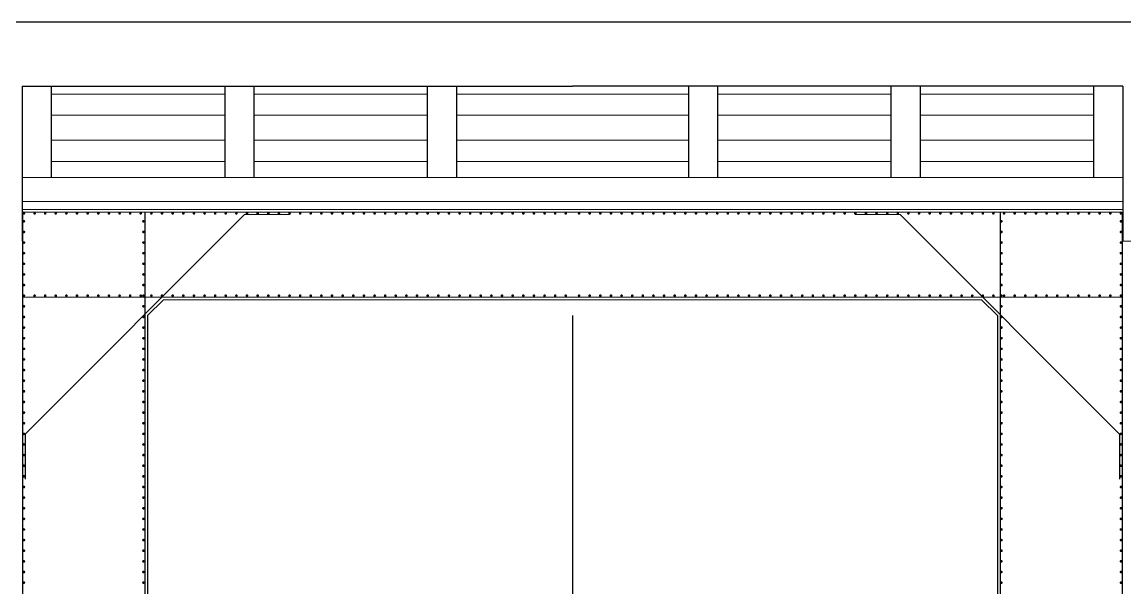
# Model space of a CAD drawing. Header units: millimetres. Extents: x -135144 to 39235, y -14991 to 144825.
# Drawn here: x -2526 to 7854, y 139500 to 144825 of the extents above; entities that cross this region are included whole.
import ezdxf

# ---------------------------------------------------------------- set-up
doc = ezdxf.new("R2010")
doc.units = ezdxf.units.MM
doc.header["$MEASUREMENT"] = 0
doc.layers.add('S TEXT', color=7, linetype='Continuous', lineweight=20)

msp = doc.modelspace()

# ---------------------------------------------------------------- linework, layer by layer
for p, q in [((39234.873, 144825.238), (-33989.082, 144825.238)), ((-2526.36, 144222.849), (2653.64, 144222.849)), ((-2526.36, 144222.849), (-2526.36, 142762.849)), ((-2526.36, 144222.849), (-2526.36, 142762.849)), ((-2526.36, 144222.849), (2653.64, 144222.849)), ((-2251.36, 144222.849), (-2251.36, 143362.849)), ((-2251.36, 144222.849), (-2251.36, 143362.849)), ((-619.36, 144222.849), (-619.36, 143362.849)), ((-619.36, 144222.849), (-619.36, 143362.849)), ((-344.36, 144222.849), (-344.36, 143362.849)), ((-344.36, 144222.849), (-344.36, 143362.849)), ((1287.64, 144222.849), (1287.64, 143362.849)), ((1287.64, 144222.849), (1287.64, 143362.849)), ((1562.64, 144222.849), (1562.64, 143362.849)), ((1562.64, 144222.849), (1562.64, 143362.849)), ((7833.64, 144222.848), (2653.64, 144222.849)), ((7833.64, 144222.848), (2653.64, 144222.849)), ((3744.64, 144222.848), (3744.64, 143362.848)), ((3744.64, 144222.848), (3744.64, 143362.848)), ((4019.64, 144222.848), (4019.64, 143362.848)), ((4019.64, 144222.848), (4019.64, 143362.848)), ((5651.64, 144222.848), (5651.64, 143362.848)), ((5651.64, 144222.848), (5651.64, 143362.848)), ((5926.64, 144222.848), (5926.64, 143362.848)), ((5926.64, 144222.848), (5926.64, 143362.848)), ((7558.64, 144222.848), (7558.64, 143362.848)), ((7558.64, 144222.848), (7558.64, 143362.848)), ((7833.64, 144222.848), (7833.64, 142762.848)), ((7833.64, 144222.848), (7833.64, 142762.848)), ((-1371.36, 143037.849), (-1371.36, 134137.849)), ((-1371.36, 143037.849), (-1371.36, 134137.849)), ((6678.64, 143037.848), (6678.64, 134137.848)), ((6678.64, 143037.848), (6678.64, 134137.848)), ((-2521.36, 143025.349), (-2521.36, 134137.849)), ((-2521.36, 143025.349), (-2521.36, 134137.849)), ((-2496.36, 140948.204), (-431.715, 143012.849)), ((-2496.36, 140948.204), (-431.715, 143012.849)), ((7803.64, 140948.204), (5738.996, 143012.848)), ((7803.64, 140948.204), (5738.996, 143012.848)), ((7828.64, 143025.348), (7828.64, 134137.848)), ((7828.64, 143025.348), (7828.64, 134137.848)), ((-1346.36, 142062.849), (-1196.36, 142212.849)), ((-1346.36, 142062.849), (-1196.36, 142212.849)), ((6653.64, 142062.848), (6503.64, 142212.848)), ((6653.64, 142062.848), (6503.64, 142212.848)), ((-1346.36, 142062.849), (-1346.36, 135362.849)), ((-1346.36, 142062.849), (-1346.36, 135362.849)), ((2653.64, 142062.849), (2653.64, 135362.849)), ((2653.64, 142062.849), (2653.64, 135362.849)), ((6653.64, 142062.848), (6653.64, 135362.848)), ((6653.64, 142062.848), (6653.64, 135362.848)), ((-2496.36, 140948.204), (-2496.36, 140523.94)), ((-2496.36, 140948.204), (-2496.36, 140523.94)), ((7803.64, 140948.204), (7803.64, 140523.94)), ((7803.64, 140948.204), (7803.64, 140523.94))]:
    msp.add_line(p, q)
at = {"const_width": 12.5}
for points in [[(-2515.11, 143025.349, 1), (-2502.61, 143025.349, 1)], [(-2515.11, 143025.349, 1), (-2502.61, 143025.349, 1)], [(-2415.11, 143025.349, 1), (-2402.61, 143025.349, 1)], [(-2415.11, 143025.349, 1), (-2402.61, 143025.349, 1)], [(-2315.11, 143025.349, 1), (-2302.61, 143025.349, 1)], [(-2315.11, 143025.349, 1), (-2302.61, 143025.349, 1)], [(-2215.11, 143025.349, 1), (-2202.61, 143025.349, 1)], [(-2215.11, 143025.349, 1), (-2202.61, 143025.349, 1)], [(-2115.11, 143025.349, 1), (-2102.61, 143025.349, 1)], [(-2115.11, 143025.349, 1), (-2102.61, 143025.349, 1)], [(-2015.11, 143025.349, 1), (-2002.61, 143025.349, 1)], [(-2015.11, 143025.349, 1), (-2002.61, 143025.349, 1)], [(-1915.11, 143025.349, 1), (-1902.61, 143025.349, 1)], [(-1915.11, 143025.349, 1), (-1902.61, 143025.349, 1)], [(-1815.11, 143025.349, 1), (-1802.61, 143025.349, 1)], [(-1815.11, 143025.349, 1), (-1802.61, 143025.349, 1)], [(-1715.11, 143025.349, 1), (-1702.61, 143025.349, 1)], [(-1715.11, 143025.349, 1), (-1702.61, 143025.349, 1)], [(-1615.11, 143025.349, 1), (-1602.61, 143025.349, 1)], [(-1615.11, 143025.349, 1), (-1602.61, 143025.349, 1)], [(-1515.11, 143025.349, 1), (-1502.61, 143025.349, 1)], [(-1515.11, 143025.349, 1), (-1502.61, 143025.349, 1)], [(-1415.11, 143025.349, 1), (-1402.61, 143025.349, 1)], [(-1415.11, 143025.349, 1), (-1402.61, 143025.349, 1)], [(-1315.11, 143025.349, 1), (-1302.61, 143025.349, 1)], [(-1315.11, 143025.349, 1), (-1302.61, 143025.349, 1)], [(-1215.11, 143025.349, 1), (-1202.61, 143025.349, 1)], [(-1215.11, 143025.349, 1), (-1202.61, 143025.349, 1)], [(-1115.11, 143025.349, 1), (-1102.61, 143025.349, 1)], [(-1115.11, 143025.349, 1), (-1102.61, 143025.349, 1)], [(-1015.11, 143025.349, 1), (-1002.61, 143025.349, 1)], [(-1015.11, 143025.349, 1), (-1002.61, 143025.349, 1)], [(-915.11, 143025.349, 1), (-902.61, 143025.349, 1)], [(-915.11, 143025.349, 1), (-902.61, 143025.349, 1)], [(-815.11, 143025.349, 1), (-802.61, 143025.349, 1)], [(-815.11, 143025.349, 1), (-802.61, 143025.349, 1)], [(-715.11, 143025.349, 1), (-702.61, 143025.349, 1)], [(-715.11, 143025.349, 1), (-702.61, 143025.349, 1)], [(-615.11, 143025.349, 1), (-602.61, 143025.349, 1)], [(-615.11, 143025.349, 1), (-602.61, 143025.349, 1)], [(-515.11, 143025.349, 1), (-502.61, 143025.349, 1)], [(-515.11, 143025.349, 1), (-502.61, 143025.349, 1)], [(-415.11, 143025.349, 1), (-402.61, 143025.349, 1)], [(-415.11, 143025.349, 1), (-402.61, 143025.349, 1)], [(-315.11, 143025.349, 1), (-302.61, 143025.349, 1)], [(-315.11, 143025.349, 1), (-302.61, 143025.349, 1)], [(-215.11, 143025.349, 1), (-202.61, 143025.349, 1)], [(-215.11, 143025.349, 1), (-202.61, 143025.349, 1)], [(-115.11, 143025.349, 1), (-102.61, 143025.349, 1)], [(-115.11, 143025.349, 1), (-102.61, 143025.349, 1)], [(-15.11, 143025.349, 1), (-2.61, 143025.349, 1)], [(-15.11, 143025.349, 1), (-2.61, 143025.349, 1)], [(84.89, 143025.349, 1), (97.39, 143025.349, 1)], [(84.89, 143025.349, 1), (97.39, 143025.349, 1)], [(184.89, 143025.349, 1), (197.39, 143025.349, 1)], [(184.89, 143025.349, 1), (197.39, 143025.349, 1)], [(284.89, 143025.349, 1), (297.39, 143025.349, 1)], [(284.89, 143025.349, 1), (297.39, 143025.349, 1)], [(384.89, 143025.349, 1), (397.39, 143025.349, 1)], [(384.89, 143025.349, 1), (397.39, 143025.349, 1)], [(484.89, 143025.349, 1), (497.39, 143025.349, 1)], [(484.89, 143025.349, 1), (497.39, 143025.349, 1)], [(584.89, 143025.349, 1), (597.39, 143025.349, 1)], [(584.89, 143025.349, 1), (597.39, 143025.349, 1)], [(684.89, 143025.349, 1), (697.39, 143025.349, 1)], [(684.89, 143025.349, 1), (697.39, 143025.349, 1)], [(784.89, 143025.349, 1), (797.39, 143025.349, 1)], [(784.89, 143025.349, 1), (797.39, 143025.349, 1)], [(884.89, 143025.349, 1), (897.39, 143025.349, 1)], [(884.89, 143025.349, 1), (897.39, 143025.349, 1)], [(984.89, 143025.349, 1), (997.39, 143025.349, 1)], [(984.89, 143025.349, 1), (997.39, 143025.349, 1)], [(1084.89, 143025.349, 1), (1097.39, 143025.349, 1)], [(1084.89, 143025.349, 1), (1097.39, 143025.349, 1)], [(1184.89, 143025.349, 1), (1197.39, 143025.349, 1)], [(1184.89, 143025.349, 1), (1197.39, 143025.349, 1)], [(1284.89, 143025.349, 1), (1297.39, 143025.349, 1)], [(1284.89, 143025.349, 1), (1297.39, 143025.349, 1)], [(1384.89, 143025.349, 1), (1397.39, 143025.349, 1)], [(1384.89, 143025.349, 1), (1397.39, 143025.349, 1)], [(1484.89, 143025.349, 1), (1497.39, 143025.349, 1)], [(1484.89, 143025.349, 1), (1497.39, 143025.349, 1)], [(1584.89, 143025.349, 1), (1597.39, 143025.349, 1)], [(1584.89, 143025.349, 1), (1597.39, 143025.349, 1)], [(1684.89, 143025.349, 1), (1697.39, 143025.349, 1)], [(1684.89, 143025.349, 1), (1697.39, 143025.349, 1)], [(1784.89, 143025.349, 1), (1797.39, 143025.349, 1)], [(1784.89, 143025.349, 1), (1797.39, 143025.349, 1)], [(1884.89, 143025.349, 1), (1897.39, 143025.349, 1)], [(1884.89, 143025.349, 1), (1897.39, 143025.349, 1)], [(1984.89, 143025.349, 1), (1997.39, 143025.349, 1)], [(1984.89, 143025.349, 1), (1997.39, 143025.349, 1)], [(2084.89, 143025.349, 1), (2097.39, 143025.349, 1)], [(2084.89, 143025.349, 1), (2097.39, 143025.349, 1)], [(2184.89, 143025.349, 1), (2197.39, 143025.349, 1)], [(2184.89, 143025.349, 1), (2197.39, 143025.349, 1)], [(2284.89, 143025.349, 1), (2297.39, 143025.349, 1)], [(2284.89, 143025.349, 1), (2297.39, 143025.349, 1)], [(2384.89, 143025.349, 1), (2397.39, 143025.349, 1)], [(2384.89, 143025.349, 1), (2397.39, 143025.349, 1)], [(2484.89, 143025.349, 1), (2497.39, 143025.349, 1)], [(2484.89, 143025.349, 1), (2497.39, 143025.349, 1)], [(2584.89, 143025.349, 1), (2597.39, 143025.349, 1)], [(2584.89, 143025.349, 1), (2597.39, 143025.349, 1)], [(2722.39, 143025.349, -1), (2709.89, 143025.349, -1)], [(2722.39, 143025.349, -1), (2709.89, 143025.349, -1)], [(2822.39, 143025.349, -1), (2809.89, 143025.349, -1)], [(2822.39, 143025.349, -1), (2809.89, 143025.349, -1)], [(2922.39, 143025.348, -1), (2909.89, 143025.348, -1)], [(2922.39, 143025.348, -1), (2909.89, 143025.348, -1)], [(3022.39, 143025.348, -1), (3009.89, 143025.348, -1)], [(3022.39, 143025.348, -1), (3009.89, 143025.348, -1)], [(3122.39, 143025.348, -1), (3109.89, 143025.348, -1)], [(3122.39, 143025.348, -1), (3109.89, 143025.348, -1)], [(3222.39, 143025.348, -1), (3209.89, 143025.348, -1)], [(3222.39, 143025.348, -1), (3209.89, 143025.348, -1)], [(3322.39, 143025.348, -1), (3309.89, 143025.348, -1)], [(3322.39, 143025.348, -1), (3309.89, 143025.348, -1)], [(3422.39, 143025.348, -1), (3409.89, 143025.348, -1)], [(3422.39, 143025.348, -1), (3409.89, 143025.348, -1)], [(3522.39, 143025.348, -1), (3509.89, 143025.348, -1)], [(3522.39, 143025.348, -1), (3509.89, 143025.348, -1)], [(3622.39, 143025.348, -1), (3609.89, 143025.348, -1)], [(3622.39, 143025.348, -1), (3609.89, 143025.348, -1)], [(3722.39, 143025.348, -1), (3709.89, 143025.348, -1)], [(3722.39, 143025.348, -1), (3709.89, 143025.348, -1)], [(3822.39, 143025.348, -1), (3809.89, 143025.348, -1)], [(3822.39, 143025.348, -1), (3809.89, 143025.348, -1)], [(3922.39, 143025.348, -1), (3909.89, 143025.348, -1)], [(3922.39, 143025.348, -1), (3909.89, 143025.348, -1)], [(4022.39, 143025.348, -1), (4009.89, 143025.348, -1)], [(4022.39, 143025.348, -1), (4009.89, 143025.348, -1)], [(4122.39, 143025.348, -1), (4109.89, 143025.348, -1)], [(4122.39, 143025.348, -1), (4109.89, 143025.348, -1)], [(4222.39, 143025.348, -1), (4209.89, 143025.348, -1)], [(4222.39, 143025.348, -1), (4209.89, 143025.348, -1)], [(4322.39, 143025.348, -1), (4309.89, 143025.348, -1)], [(4322.39, 143025.348, -1), (4309.89, 143025.348, -1)], [(4422.39, 143025.348, -1), (4409.89, 143025.348, -1)], [(4422.39, 143025.348, -1), (4409.89, 143025.348, -1)], [(4522.39, 143025.348, -1), (4509.89, 143025.348, -1)], [(4522.39, 143025.348, -1), (4509.89, 143025.348, -1)], [(4622.39, 143025.348, -1), (4609.89, 143025.348, -1)], [(4622.39, 143025.348, -1), (4609.89, 143025.348, -1)], [(4722.39, 143025.348, -1), (4709.89, 143025.348, -1)], [(4722.39, 143025.348, -1), (4709.89, 143025.348, -1)], [(4822.39, 143025.348, -1), (4809.89, 143025.348, -1)], [(4822.39, 143025.348, -1), (4809.89, 143025.348, -1)], [(4922.39, 143025.348, -1), (4909.89, 143025.348, -1)], [(4922.39, 143025.348, -1), (4909.89, 143025.348, -1)], [(5022.39, 143025.348, -1), (5009.89, 143025.348, -1)], [(5022.39, 143025.348, -1), (5009.89, 143025.348, -1)], [(5122.39, 143025.348, -1), (5109.89, 143025.348, -1)], [(5122.39, 143025.348, -1), (5109.89, 143025.348, -1)], [(5222.39, 143025.348, -1), (5209.89, 143025.348, -1)], [(5222.39, 143025.348, -1), (5209.89, 143025.348, -1)], [(5322.39, 143025.348, -1), (5309.89, 143025.348, -1)], [(5322.39, 143025.348, -1), (5309.89, 143025.348, -1)], [(5422.39, 143025.348, -1), (5409.89, 143025.348, -1)], [(5422.39, 143025.348, -1), (5409.89, 143025.348, -1)], [(5522.39, 143025.348, -1), (5509.89, 143025.348, -1)], [(5522.39, 143025.348, -1), (5509.89, 143025.348, -1)], [(5622.39, 143025.348, -1), (5609.89, 143025.348, -1)], [(5622.39, 143025.348, -1), (5609.89, 143025.348, -1)], [(5722.39, 143025.348, -1), (5709.89, 143025.348, -1)], [(5722.39, 143025.348, -1), (5709.89, 143025.348, -1)], [(5822.39, 143025.348, -1), (5809.89, 143025.348, -1)], [(5822.39, 143025.348, -1), (5809.89, 143025.348, -1)], [(5922.39, 143025.348, -1), (5909.89, 143025.348, -1)], [(5922.39, 143025.348, -1), (5909.89, 143025.348, -1)], [(6022.39, 143025.348, -1), (6009.89, 143025.348, -1)], [(6022.39, 143025.348, -1), (6009.89, 143025.348, -1)], [(6122.39, 143025.348, -1), (6109.89, 143025.348, -1)], [(6122.39, 143025.348, -1), (6109.89, 143025.348, -1)], [(6222.39, 143025.348, -1), (6209.89, 143025.348, -1)], [(6222.39, 143025.348, -1), (6209.89, 143025.348, -1)], [(6322.39, 143025.348, -1), (6309.89, 143025.348, -1)], [(6322.39, 143025.348, -1), (6309.89, 143025.348, -1)], [(6422.39, 143025.348, -1), (6409.89, 143025.348, -1)], [(6422.39, 143025.348, -1), (6409.89, 143025.348, -1)], [(6522.39, 143025.348, -1), (6509.89, 143025.348, -1)], [(6522.39, 143025.348, -1), (6509.89, 143025.348, -1)], [(6622.39, 143025.348, -1), (6609.89, 143025.348, -1)], [(6622.39, 143025.348, -1), (6609.89, 143025.348, -1)], [(6722.39, 143025.348, -1), (6709.89, 143025.348, -1)], [(6722.39, 143025.348, -1), (6709.89, 143025.348, -1)], [(6822.39, 143025.348, -1), (6809.89, 143025.348, -1)], [(6822.39, 143025.348, -1), (6809.89, 143025.348, -1)], [(6922.39, 143025.348, -1), (6909.89, 143025.348, -1)], [(6922.39, 143025.348, -1), (6909.89, 143025.348, -1)], [(7022.39, 143025.348, -1), (7009.89, 143025.348, -1)], [(7022.39, 143025.348, -1), (7009.89, 143025.348, -1)], [(7122.39, 143025.348, -1), (7109.89, 143025.348, -1)], [(7122.39, 143025.348, -1), (7109.89, 143025.348, -1)], [(7222.39, 143025.348, -1), (7209.89, 143025.348, -1)], [(7222.39, 143025.348, -1), (7209.89, 143025.348, -1)], [(7322.39, 143025.348, -1), (7309.89, 143025.348, -1)], [(7322.39, 143025.348, -1), (7309.89, 143025.348, -1)], [(7422.39, 143025.348, -1), (7409.89, 143025.348, -1)], [(7422.39, 143025.348, -1), (7409.89, 143025.348, -1)], [(7522.39, 143025.348, -1), (7509.89, 143025.348, -1)], [(7522.39, 143025.348, -1), (7509.89, 143025.348, -1)], [(7622.39, 143025.348, -1), (7609.89, 143025.348, -1)], [(7622.39, 143025.348, -1), (7609.89, 143025.348, -1)], [(7722.39, 143025.348, -1), (7709.89, 143025.348, -1)], [(7722.39, 143025.348, -1), (7709.89, 143025.348, -1)], [(7822.39, 143025.348, -1), (7809.89, 143025.348, -1)], [(7822.39, 143025.348, -1), (7809.89, 143025.348, -1)], [(-2515.11, 142950.349, 1), (-2502.61, 142950.349, 1)], [(-2515.11, 142950.349, 1), (-2502.61, 142950.349, 1)], [(-1390.11, 142950.349, 1), (-1377.61, 142950.349, 1)], [(-1390.11, 142950.349, 1), (-1377.61, 142950.349, 1)], [(6697.39, 142950.348, -1), (6684.89, 142950.348, -1)], [(6697.39, 142950.348, -1), (6684.89, 142950.348, -1)], [(7822.39, 142950.348, -1), (7809.89, 142950.348, -1)], [(7822.39, 142950.348, -1), (7809.89, 142950.348, -1)], [(-2515.11, 142850.349, 1), (-2502.61, 142850.349, 1)], [(-2515.11, 142850.349, 1), (-2502.61, 142850.349, 1)], [(-1390.11, 142850.349, 1), (-1377.61, 142850.349, 1)], [(-1390.11, 142850.349, 1), (-1377.61, 142850.349, 1)], [(6697.39, 142850.348, -1), (6684.89, 142850.348, -1)], [(6697.39, 142850.348, -1), (6684.89, 142850.348, -1)], [(7822.39, 142850.348, -1), (7809.89, 142850.348, -1)], [(7822.39, 142850.348, -1), (7809.89, 142850.348, -1)], [(-2515.11, 142750.349, 1), (-2502.61, 142750.349, 1)], [(-2515.11, 142750.349, 1), (-2502.61, 142750.349, 1)], [(-1390.11, 142750.349, 1), (-1377.61, 142750.349, 1)], [(-1390.11, 142750.349, 1), (-1377.61, 142750.349, 1)], [(6697.39, 142750.348, -1), (6684.89, 142750.348, -1)], [(6697.39, 142750.348, -1), (6684.89, 142750.348, -1)], [(7822.39, 142750.348, -1), (7809.89, 142750.348, -1)], [(7822.39, 142750.348, -1), (7809.89, 142750.348, -1)], [(-2515.11, 142650.349, 1), (-2502.61, 142650.349, 1)], [(-2515.11, 142650.349, 1), (-2502.61, 142650.349, 1)], [(-1390.11, 142650.349, 1), (-1377.61, 142650.349, 1)], [(-1390.11, 142650.349, 1), (-1377.61, 142650.349, 1)], [(6697.39, 142650.348, -1), (6684.89, 142650.348, -1)], [(6697.39, 142650.348, -1), (6684.89, 142650.348, -1)], [(7822.39, 142650.348, -1), (7809.89, 142650.348, -1)], [(7822.39, 142650.348, -1), (7809.89, 142650.348, -1)], [(-2515.11, 142550.349, 1), (-2502.61, 142550.349, 1)], [(-2515.11, 142550.349, 1), (-2502.61, 142550.349, 1)], [(-1390.11, 142550.349, 1), (-1377.61, 142550.349, 1)], [(-1390.11, 142550.349, 1), (-1377.61, 142550.349, 1)], [(6697.39, 142550.348, -1), (6684.89, 142550.348, -1)], [(6697.39, 142550.348, -1), (6684.89, 142550.348, -1)], [(7822.39, 142550.348, -1), (7809.89, 142550.348, -1)], [(7822.39, 142550.348, -1), (7809.89, 142550.348, -1)], [(-2515.11, 142450.349, 1), (-2502.61, 142450.349, 1)], [(-2515.11, 142450.349, 1), (-2502.61, 142450.349, 1)], [(-1390.11, 142450.349, 1), (-1377.61, 142450.349, 1)], [(-1390.11, 142450.349, 1), (-1377.61, 142450.349, 1)], [(6697.39, 142450.348, -1), (6684.89, 142450.348, -1)], [(6697.39, 142450.348, -1), (6684.89, 142450.348, -1)], [(7822.39, 142450.348, -1), (7809.89, 142450.348, -1)], [(7822.39, 142450.348, -1), (7809.89, 142450.348, -1)], [(-2515.11, 142350.349, 1), (-2502.61, 142350.349, 1)], [(-2515.11, 142350.349, 1), (-2502.61, 142350.349, 1)], [(-1390.11, 142350.349, 1), (-1377.61, 142350.349, 1)], [(-1390.11, 142350.349, 1), (-1377.61, 142350.349, 1)], [(6697.39, 142350.348, -1), (6684.89, 142350.348, -1)], [(6697.39, 142350.348, -1), (6684.89, 142350.348, -1)], [(7822.39, 142350.348, -1), (7809.89, 142350.348, -1)], [(7822.39, 142350.348, -1), (7809.89, 142350.348, -1)], [(-2515.11, 142250.349, 1), (-2502.61, 142250.349, 1)], [(-2515.11, 142250.349, 1), (-2502.61, 142250.349, 1)], [(-2515.11, 142250.349, 1), (-2502.61, 142250.349, 1)], [(-2515.11, 142250.349, 1), (-2502.61, 142250.349, 1)], [(-2415.11, 142250.349, 1), (-2402.61, 142250.349, 1)], [(-2415.11, 142250.349, 1), (-2402.61, 142250.349, 1)], [(-2315.11, 142250.349, 1), (-2302.61, 142250.349, 1)], [(-2315.11, 142250.349, 1), (-2302.61, 142250.349, 1)], [(-2215.11, 142250.349, 1), (-2202.61, 142250.349, 1)], [(-2215.11, 142250.349, 1), (-2202.61, 142250.349, 1)], [(-2115.11, 142250.349, 1), (-2102.61, 142250.349, 1)], [(-2115.11, 142250.349, 1), (-2102.61, 142250.349, 1)], [(-2015.11, 142250.349, 1), (-2002.61, 142250.349, 1)], [(-2015.11, 142250.349, 1), (-2002.61, 142250.349, 1)], [(-1915.11, 142250.349, 1), (-1902.61, 142250.349, 1)], [(-1915.11, 142250.349, 1), (-1902.61, 142250.349, 1)], [(-1815.11, 142250.349, 1), (-1802.61, 142250.349, 1)], [(-1815.11, 142250.349, 1), (-1802.61, 142250.349, 1)], [(-1715.11, 142250.349, 1), (-1702.61, 142250.349, 1)], [(-1715.11, 142250.349, 1), (-1702.61, 142250.349, 1)], [(-1615.11, 142250.349, 1), (-1602.61, 142250.349, 1)], [(-1615.11, 142250.349, 1), (-1602.61, 142250.349, 1)], [(-1515.11, 142250.349, 1), (-1502.61, 142250.349, 1)], [(-1515.11, 142250.349, 1), (-1502.61, 142250.349, 1)], [(-1415.11, 142250.349, 1), (-1402.61, 142250.349, 1)], [(-1415.11, 142250.349, 1), (-1402.61, 142250.349, 1)], [(-1390.11, 142250.349, 1), (-1377.61, 142250.349, 1)], [(-1390.11, 142250.349, 1), (-1377.61, 142250.349, 1)], [(-1315.11, 142250.349, 1), (-1302.61, 142250.349, 1)], [(-1315.11, 142250.349, 1), (-1302.61, 142250.349, 1)], [(-1215.11, 142250.349, 1), (-1202.61, 142250.349, 1)], [(-1215.11, 142250.349, 1), (-1202.61, 142250.349, 1)], [(-1115.11, 142250.349, 1), (-1102.61, 142250.349, 1)], [(-1115.11, 142250.349, 1), (-1102.61, 142250.349, 1)], [(-1015.11, 142250.349, 1), (-1002.61, 142250.349, 1)], [(-1015.11, 142250.349, 1), (-1002.61, 142250.349, 1)], [(-915.11, 142250.349, 1), (-902.61, 142250.349, 1)], [(-915.11, 142250.349, 1), (-902.61, 142250.349, 1)], [(-815.11, 142250.349, 1), (-802.61, 142250.349, 1)], [(-815.11, 142250.349, 1), (-802.61, 142250.349, 1)], [(-715.11, 142250.349, 1), (-702.61, 142250.349, 1)], [(-715.11, 142250.349, 1), (-702.61, 142250.349, 1)], [(-615.11, 142250.349, 1), (-602.61, 142250.349, 1)], [(-615.11, 142250.349, 1), (-602.61, 142250.349, 1)], [(-515.11, 142250.349, 1), (-502.61, 142250.349, 1)], [(-515.11, 142250.349, 1), (-502.61, 142250.349, 1)], [(-415.11, 142250.349, 1), (-402.61, 142250.349, 1)], [(-415.11, 142250.349, 1), (-402.61, 142250.349, 1)], [(-315.11, 142250.349, 1), (-302.61, 142250.349, 1)], [(-315.11, 142250.349, 1), (-302.61, 142250.349, 1)], [(-215.11, 142250.349, 1), (-202.61, 142250.349, 1)], [(-215.11, 142250.349, 1), (-202.61, 142250.349, 1)], [(-115.11, 142250.349, 1), (-102.61, 142250.349, 1)], [(-115.11, 142250.349, 1), (-102.61, 142250.349, 1)], [(-15.11, 142250.349, 1), (-2.61, 142250.349, 1)], [(-15.11, 142250.349, 1), (-2.61, 142250.349, 1)], [(84.89, 142250.349, 1), (97.39, 142250.349, 1)], [(84.89, 142250.349, 1), (97.39, 142250.349, 1)], [(184.89, 142250.349, 1), (197.39, 142250.349, 1)], [(184.89, 142250.349, 1), (197.39, 142250.349, 1)], [(284.89, 142250.349, 1), (297.39, 142250.349, 1)], [(284.89, 142250.349, 1), (297.39, 142250.349, 1)], [(384.89, 142250.349, 1), (397.39, 142250.349, 1)], [(384.89, 142250.349, 1), (397.39, 142250.349, 1)], [(484.89, 142250.349, 1), (497.39, 142250.349, 1)], [(484.89, 142250.349, 1), (497.39, 142250.349, 1)], [(584.89, 142250.349, 1), (597.39, 142250.349, 1)], [(584.89, 142250.349, 1), (597.39, 142250.349, 1)], [(684.89, 142250.349, 1), (697.39, 142250.349, 1)], [(684.89, 142250.349, 1), (697.39, 142250.349, 1)], [(784.89, 142250.349, 1), (797.39, 142250.349, 1)], [(784.89, 142250.349, 1), (797.39, 142250.349, 1)], [(884.89, 142250.349, 1), (897.39, 142250.349, 1)], [(884.89, 142250.349, 1), (897.39, 142250.349, 1)], [(984.89, 142250.349, 1), (997.39, 142250.349, 1)], [(984.89, 142250.349, 1), (997.39, 142250.349, 1)], [(1084.89, 142250.349, 1), (1097.39, 142250.349, 1)], [(1084.89, 142250.349, 1), (1097.39, 142250.349, 1)], [(1184.89, 142250.349, 1), (1197.39, 142250.349, 1)], [(1184.89, 142250.349, 1), (1197.39, 142250.349, 1)], [(1284.89, 142250.349, 1), (1297.39, 142250.349, 1)], [(1284.89, 142250.349, 1), (1297.39, 142250.349, 1)], [(1384.89, 142250.349, 1), (1397.39, 142250.349, 1)], [(1384.89, 142250.349, 1), (1397.39, 142250.349, 1)], [(1484.89, 142250.349, 1), (1497.39, 142250.349, 1)], [(1484.89, 142250.349, 1), (1497.39, 142250.349, 1)], [(1584.89, 142250.349, 1), (1597.39, 142250.349, 1)], [(1584.89, 142250.349, 1), (1597.39, 142250.349, 1)], [(1684.89, 142250.349, 1), (1697.39, 142250.349, 1)], [(1684.89, 142250.349, 1), (1697.39, 142250.349, 1)], [(1784.89, 142250.349, 1), (1797.39, 142250.349, 1)], [(1784.89, 142250.349, 1), (1797.39, 142250.349, 1)], [(1884.89, 142250.349, 1), (1897.39, 142250.349, 1)], [(1884.89, 142250.349, 1), (1897.39, 142250.349, 1)], [(1984.89, 142250.349, 1), (1997.39, 142250.349, 1)], [(1984.89, 142250.349, 1), (1997.39, 142250.349, 1)], [(2084.89, 142250.349, 1), (2097.39, 142250.349, 1)], [(2084.89, 142250.349, 1), (2097.39, 142250.349, 1)], [(2184.89, 142250.349, 1), (2197.39, 142250.349, 1)], [(2184.89, 142250.349, 1), (2197.39, 142250.349, 1)], [(2284.89, 142250.349, 1), (2297.39, 142250.349, 1)], [(2284.89, 142250.349, 1), (2297.39, 142250.349, 1)], [(2384.89, 142250.349, 1), (2397.39, 142250.349, 1)], [(2384.89, 142250.349, 1), (2397.39, 142250.349, 1)], [(2484.89, 142250.349, 1), (2497.39, 142250.349, 1)], [(2484.89, 142250.349, 1), (2497.39, 142250.349, 1)], [(2584.89, 142250.349, 1), (2597.39, 142250.349, 1)], [(2584.89, 142250.349, 1), (2597.39, 142250.349, 1)], [(2722.39, 142250.349, -1), (2709.89, 142250.349, -1)], [(2722.39, 142250.349, -1), (2709.89, 142250.349, -1)], [(2822.39, 142250.349, -1), (2809.89, 142250.349, -1)], [(2822.39, 142250.349, -1), (2809.89, 142250.349, -1)], [(2922.39, 142250.348, -1), (2909.89, 142250.348, -1)], [(2922.39, 142250.348, -1), (2909.89, 142250.348, -1)], [(3022.39, 142250.348, -1), (3009.89, 142250.348, -1)], [(3022.39, 142250.348, -1), (3009.89, 142250.348, -1)], [(3122.39, 142250.348, -1), (3109.89, 142250.348, -1)], [(3122.39, 142250.348, -1), (3109.89, 142250.348, -1)], [(3222.39, 142250.348, -1), (3209.89, 142250.348, -1)], [(3222.39, 142250.348, -1), (3209.89, 142250.348, -1)], [(3322.39, 142250.348, -1), (3309.89, 142250.348, -1)], [(3322.39, 142250.348, -1), (3309.89, 142250.348, -1)], [(3422.39, 142250.348, -1), (3409.89, 142250.348, -1)], [(3422.39, 142250.348, -1), (3409.89, 142250.348, -1)], [(3522.39, 142250.348, -1), (3509.89, 142250.348, -1)], [(3522.39, 142250.348, -1), (3509.89, 142250.348, -1)], [(3622.39, 142250.348, -1), (3609.89, 142250.348, -1)], [(3622.39, 142250.348, -1), (3609.89, 142250.348, -1)], [(3722.39, 142250.348, -1), (3709.89, 142250.348, -1)], [(3722.39, 142250.348, -1), (3709.89, 142250.348, -1)], [(3822.39, 142250.348, -1), (3809.89, 142250.348, -1)], [(3822.39, 142250.348, -1), (3809.89, 142250.348, -1)], [(3922.39, 142250.348, -1), (3909.89, 142250.348, -1)], [(3922.39, 142250.348, -1), (3909.89, 142250.348, -1)], [(4022.39, 142250.348, -1), (4009.89, 142250.348, -1)], [(4022.39, 142250.348, -1), (4009.89, 142250.348, -1)], [(4122.39, 142250.348, -1), (4109.89, 142250.348, -1)], [(4122.39, 142250.348, -1), (4109.89, 142250.348, -1)], [(4222.39, 142250.348, -1), (4209.89, 142250.348, -1)], [(4222.39, 142250.348, -1), (4209.89, 142250.348, -1)], [(4322.39, 142250.348, -1), (4309.89, 142250.348, -1)], [(4322.39, 142250.348, -1), (4309.89, 142250.348, -1)], [(4422.39, 142250.348, -1), (4409.89, 142250.348, -1)], [(4422.39, 142250.348, -1), (4409.89, 142250.348, -1)], [(4522.39, 142250.348, -1), (4509.89, 142250.348, -1)], [(4522.39, 142250.348, -1), (4509.89, 142250.348, -1)], [(4622.39, 142250.348, -1), (4609.89, 142250.348, -1)], [(4622.39, 142250.348, -1), (4609.89, 142250.348, -1)], [(4722.39, 142250.348, -1), (4709.89, 142250.348, -1)], [(4722.39, 142250.348, -1), (4709.89, 142250.348, -1)], [(4822.39, 142250.348, -1), (4809.89, 142250.348, -1)], [(4822.39, 142250.348, -1), (4809.89, 142250.348, -1)], [(4922.39, 142250.348, -1), (4909.89, 142250.348, -1)], [(4922.39, 142250.348, -1), (4909.89, 142250.348, -1)], [(5022.39, 142250.348, -1), (5009.89, 142250.348, -1)], [(5022.39, 142250.348, -1), (5009.89, 142250.348, -1)], [(5122.39, 142250.348, -1), (5109.89, 142250.348, -1)], [(5122.39, 142250.348, -1), (5109.89, 142250.348, -1)], [(5222.39, 142250.348, -1), (5209.89, 142250.348, -1)], [(5222.39, 142250.348, -1), (5209.89, 142250.348, -1)], [(5322.39, 142250.348, -1), (5309.89, 142250.348, -1)], [(5322.39, 142250.348, -1), (5309.89, 142250.348, -1)], [(5422.39, 142250.348, -1), (5409.89, 142250.348, -1)], [(5422.39, 142250.348, -1), (5409.89, 142250.348, -1)], [(5522.39, 142250.348, -1), (5509.89, 142250.348, -1)], [(5522.39, 142250.348, -1), (5509.89, 142250.348, -1)], [(5622.39, 142250.348, -1), (5609.89, 142250.348, -1)], [(5622.39, 142250.348, -1), (5609.89, 142250.348, -1)], [(5722.39, 142250.348, -1), (5709.89, 142250.348, -1)], [(5722.39, 142250.348, -1), (5709.89, 142250.348, -1)], [(5822.39, 142250.348, -1), (5809.89, 142250.348, -1)], [(5822.39, 142250.348, -1), (5809.89, 142250.348, -1)], [(5922.39, 142250.348, -1), (5909.89, 142250.348, -1)], [(5922.39, 142250.348, -1), (5909.89, 142250.348, -1)], [(6022.39, 142250.348, -1), (6009.89, 142250.348, -1)], [(6022.39, 142250.348, -1), (6009.89, 142250.348, -1)], [(6122.39, 142250.348, -1), (6109.89, 142250.348, -1)], [(6122.39, 142250.348, -1), (6109.89, 142250.348, -1)], [(6222.39, 142250.348, -1), (6209.89, 142250.348, -1)], [(6222.39, 142250.348, -1), (6209.89, 142250.348, -1)], [(6322.39, 142250.348, -1), (6309.89, 142250.348, -1)], [(6322.39, 142250.348, -1), (6309.89, 142250.348, -1)], [(6422.39, 142250.348, -1), (6409.89, 142250.348, -1)], [(6422.39, 142250.348, -1), (6409.89, 142250.348, -1)], [(6522.39, 142250.348, -1), (6509.89, 142250.348, -1)], [(6522.39, 142250.348, -1), (6509.89, 142250.348, -1)], [(6622.39, 142250.348, -1), (6609.89, 142250.348, -1)], [(6622.39, 142250.348, -1), (6609.89, 142250.348, -1)], [(6697.39, 142250.348, -1), (6684.89, 142250.348, -1)], [(6697.39, 142250.348, -1), (6684.89, 142250.348, -1)], [(6722.39, 142250.348, -1), (6709.89, 142250.348, -1)], [(6722.39, 142250.348, -1), (6709.89, 142250.348, -1)], [(6822.39, 142250.348, -1), (6809.89, 142250.348, -1)], [(6822.39, 142250.348, -1), (6809.89, 142250.348, -1)], [(6922.39, 142250.348, -1), (6909.89, 142250.348, -1)], [(6922.39, 142250.348, -1), (6909.89, 142250.348, -1)], [(7022.39, 142250.348, -1), (7009.89, 142250.348, -1)], [(7022.39, 142250.348, -1), (7009.89, 142250.348, -1)], [(7122.39, 142250.348, -1), (7109.89, 142250.348, -1)], [(7122.39, 142250.348, -1), (7109.89, 142250.348, -1)], [(7222.39, 142250.348, -1), (7209.89, 142250.348, -1)], [(7222.39, 142250.348, -1), (7209.89, 142250.348, -1)], [(7322.39, 142250.348, -1), (7309.89, 142250.348, -1)], [(7322.39, 142250.348, -1), (7309.89, 142250.348, -1)], [(7422.39, 142250.348, -1), (7409.89, 142250.348, -1)], [(7422.39, 142250.348, -1), (7409.89, 142250.348, -1)], [(7522.39, 142250.348, -1), (7509.89, 142250.348, -1)], [(7522.39, 142250.348, -1), (7509.89, 142250.348, -1)], [(7622.39, 142250.348, -1), (7609.89, 142250.348, -1)], [(7622.39, 142250.348, -1), (7609.89, 142250.348, -1)], [(7722.39, 142250.348, -1), (7709.89, 142250.348, -1)], [(7722.39, 142250.348, -1), (7709.89, 142250.348, -1)], [(7822.39, 142250.348, -1), (7809.89, 142250.348, -1)], [(7822.39, 142250.348, -1), (7809.89, 142250.348, -1)], [(7822.39, 142250.348, -1), (7809.89, 142250.348, -1)], [(7822.39, 142250.348, -1), (7809.89, 142250.348, -1)], [(-2515.11, 142150.349, 1), (-2502.61, 142150.349, 1)], [(-2515.11, 142150.349, 1), (-2502.61, 142150.349, 1)], [(-1390.11, 142150.349, 1), (-1377.61, 142150.349, 1)], [(-1390.11, 142150.349, 1), (-1377.61, 142150.349, 1)], [(6697.39, 142150.348, -1), (6684.89, 142150.348, -1)], [(6697.39, 142150.348, -1), (6684.89, 142150.348, -1)], [(7822.39, 142150.348, -1), (7809.89, 142150.348, -1)], [(7822.39, 142150.348, -1), (7809.89, 142150.348, -1)], [(-2515.11, 142050.349, 1), (-2502.61, 142050.349, 1)], [(-2515.11, 142050.349, 1), (-2502.61, 142050.349, 1)], [(-1390.11, 142050.349, 1), (-1377.61, 142050.349, 1)], [(-1390.11, 142050.349, 1), (-1377.61, 142050.349, 1)], [(6697.39, 142050.348, -1), (6684.89, 142050.348, -1)], [(6697.39, 142050.348, -1), (6684.89, 142050.348, -1)], [(7822.39, 142050.348, -1), (7809.89, 142050.348, -1)], [(7822.39, 142050.348, -1), (7809.89, 142050.348, -1)], [(-2515.11, 141950.349, 1), (-2502.61, 141950.349, 1)], [(-2515.11, 141950.349, 1), (-2502.61, 141950.349, 1)], [(-1390.11, 141950.349, 1), (-1377.61, 141950.349, 1)], [(-1390.11, 141950.349, 1), (-1377.61, 141950.349, 1)], [(6697.39, 141950.348, -1), (6684.89, 141950.348, -1)], [(6697.39, 141950.348, -1), (6684.89, 141950.348, -1)], [(7822.39, 141950.348, -1), (7809.89, 141950.348, -1)], [(7822.39, 141950.348, -1), (7809.89, 141950.348, -1)], [(-2515.11, 141850.349, 1), (-2502.61, 141850.349, 1)], [(-2515.11, 141850.349, 1), (-2502.61, 141850.349, 1)], [(-1390.11, 141850.349, 1), (-1377.61, 141850.349, 1)], [(-1390.11, 141850.349, 1), (-1377.61, 141850.349, 1)], [(6697.39, 141850.348, -1), (6684.89, 141850.348, -1)], [(6697.39, 141850.348, -1), (6684.89, 141850.348, -1)], [(7822.39, 141850.348, -1), (7809.89, 141850.348, -1)], [(7822.39, 141850.348, -1), (7809.89, 141850.348, -1)], [(-2515.11, 141750.349, 1), (-2502.61, 141750.349, 1)], [(-2515.11, 141750.349, 1), (-2502.61, 141750.349, 1)], [(-1390.11, 141750.349, 1), (-1377.61, 141750.349, 1)], [(-1390.11, 141750.349, 1), (-1377.61, 141750.349, 1)], [(6697.39, 141750.348, -1), (6684.89, 141750.348, -1)], [(6697.39, 141750.348, -1), (6684.89, 141750.348, -1)], [(7822.39, 141750.348, -1), (7809.89, 141750.348, -1)], [(7822.39, 141750.348, -1), (7809.89, 141750.348, -1)], [(-2515.11, 141650.349, 1), (-2502.61, 141650.349, 1)], [(-2515.11, 141650.349, 1), (-2502.61, 141650.349, 1)], [(-1390.11, 141650.349, 1), (-1377.61, 141650.349, 1)], [(-1390.11, 141650.349, 1), (-1377.61, 141650.349, 1)], [(6697.39, 141650.348, -1), (6684.89, 141650.348, -1)], [(6697.39, 141650.348, -1), (6684.89, 141650.348, -1)], [(7822.39, 141650.348, -1), (7809.89, 141650.348, -1)], [(7822.39, 141650.348, -1), (7809.89, 141650.348, -1)], [(-2515.11, 141550.349, 1), (-2502.61, 141550.349, 1)], [(-2515.11, 141550.349, 1), (-2502.61, 141550.349, 1)], [(-1390.11, 141550.349, 1), (-1377.61, 141550.349, 1)], [(-1390.11, 141550.349, 1), (-1377.61, 141550.349, 1)], [(6697.39, 141550.348, -1), (6684.89, 141550.348, -1)], [(6697.39, 141550.348, -1), (6684.89, 141550.348, -1)], [(7822.39, 141550.348, -1), (7809.89, 141550.348, -1)], [(7822.39, 141550.348, -1), (7809.89, 141550.348, -1)], [(-2515.11, 141450.349, 1), (-2502.61, 141450.349, 1)], [(-2515.11, 141450.349, 1), (-2502.61, 141450.349, 1)], [(-1390.11, 141450.349, 1), (-1377.61, 141450.349, 1)], [(-1390.11, 141450.349, 1), (-1377.61, 141450.349, 1)], [(6697.39, 141450.348, -1), (6684.89, 141450.348, -1)], [(6697.39, 141450.348, -1), (6684.89, 141450.348, -1)], [(7822.39, 141450.348, -1), (7809.89, 141450.348, -1)], [(7822.39, 141450.348, -1), (7809.89, 141450.348, -1)], [(-2515.11, 141350.349, 1), (-2502.61, 141350.349, 1)], [(-2515.11, 141350.349, 1), (-2502.61, 141350.349, 1)], [(-1390.11, 141350.349, 1), (-1377.61, 141350.349, 1)], [(-1390.11, 141350.349, 1), (-1377.61, 141350.349, 1)], [(6697.39, 141350.348, -1), (6684.89, 141350.348, -1)], [(6697.39, 141350.348, -1), (6684.89, 141350.348, -1)], [(7822.39, 141350.348, -1), (7809.89, 141350.348, -1)], [(7822.39, 141350.348, -1), (7809.89, 141350.348, -1)], [(-2515.11, 141250.349, 1), (-2502.61, 141250.349, 1)], [(-2515.11, 141250.349, 1), (-2502.61, 141250.349, 1)], [(-1390.11, 141250.349, 1), (-1377.61, 141250.349, 1)], [(-1390.11, 141250.349, 1), (-1377.61, 141250.349, 1)], [(6697.39, 141250.348, -1), (6684.89, 141250.348, -1)], [(6697.39, 141250.348, -1), (6684.89, 141250.348, -1)], [(7822.39, 141250.348, -1), (7809.89, 141250.348, -1)], [(7822.39, 141250.348, -1), (7809.89, 141250.348, -1)], [(-2515.11, 141150.349, 1), (-2502.61, 141150.349, 1)], [(-2515.11, 141150.349, 1), (-2502.61, 141150.349, 1)], [(-1390.11, 141150.349, 1), (-1377.61, 141150.349, 1)], [(-1390.11, 141150.349, 1), (-1377.61, 141150.349, 1)], [(6697.39, 141150.348, -1), (6684.89, 141150.348, -1)], [(6697.39, 141150.348, -1), (6684.89, 141150.348, -1)], [(7822.39, 141150.348, -1), (7809.89, 141150.348, -1)], [(7822.39, 141150.348, -1), (7809.89, 141150.348, -1)], [(-2515.11, 141050.349, 1), (-2502.61, 141050.349, 1)], [(-2515.11, 141050.349, 1), (-2502.61, 141050.349, 1)], [(-2515.11, 140950.349, 1), (-2502.61, 140950.349, 1)], [(-2515.11, 140950.349, 1), (-2502.61, 140950.349, 1)], [(-1390.11, 141050.349, 1), (-1377.61, 141050.349, 1)], [(-1390.11, 141050.349, 1), (-1377.61, 141050.349, 1)], [(-1390.11, 140950.349, 1), (-1377.61, 140950.349, 1)], [(-1390.11, 140950.349, 1), (-1377.61, 140950.349, 1)], [(6697.39, 141050.348, -1), (6684.89, 141050.348, -1)], [(6697.39, 141050.348, -1), (6684.89, 141050.348, -1)], [(6697.39, 140950.348, -1), (6684.89, 140950.348, -1)], [(6697.39, 140950.348, -1), (6684.89, 140950.348, -1)], [(7822.39, 141050.348, -1), (7809.89, 141050.348, -1)], [(7822.39, 141050.348, -1), (7809.89, 141050.348, -1)], [(7822.39, 140950.348, -1), (7809.89, 140950.348, -1)], [(7822.39, 140950.348, -1), (7809.89, 140950.348, -1)], [(-2515.11, 140850.349, 1), (-2502.61, 140850.349, 1)], [(-2515.11, 140850.349, 1), (-2502.61, 140850.349, 1)], [(-1390.11, 140850.349, 1), (-1377.61, 140850.349, 1)], [(-1390.11, 140850.349, 1), (-1377.61, 140850.349, 1)], [(6697.39, 140850.348, -1), (6684.89, 140850.348, -1)], [(6697.39, 140850.348, -1), (6684.89, 140850.348, -1)], [(7822.39, 140850.348, -1), (7809.89, 140850.348, -1)], [(7822.39, 140850.348, -1), (7809.89, 140850.348, -1)], [(-2515.11, 140750.349, 1), (-2502.61, 140750.349, 1)], [(-2515.11, 140750.349, 1), (-2502.61, 140750.349, 1)], [(-1390.11, 140750.349, 1), (-1377.61, 140750.349, 1)], [(-1390.11, 140750.349, 1), (-1377.61, 140750.349, 1)], [(6697.39, 140750.348, -1), (6684.89, 140750.348, -1)], [(6697.39, 140750.348, -1), (6684.89, 140750.348, -1)], [(7822.39, 140750.348, -1), (7809.89, 140750.348, -1)], [(7822.39, 140750.348, -1), (7809.89, 140750.348, -1)], [(-2515.11, 140650.349, 1), (-2502.61, 140650.349, 1)], [(-2515.11, 140650.349, 1), (-2502.61, 140650.349, 1)], [(-1390.11, 140650.349, 1), (-1377.61, 140650.349, 1)], [(-1390.11, 140650.349, 1), (-1377.61, 140650.349, 1)], [(6697.39, 140650.348, -1), (6684.89, 140650.348, -1)], [(6697.39, 140650.348, -1), (6684.89, 140650.348, -1)], [(7822.39, 140650.348, -1), (7809.89, 140650.348, -1)], [(7822.39, 140650.348, -1), (7809.89, 140650.348, -1)], [(-2515.11, 140550.349, 1), (-2502.61, 140550.349, 1)], [(-2515.11, 140550.349, 1), (-2502.61, 140550.349, 1)], [(-1390.11, 140550.349, 1), (-1377.61, 140550.349, 1)], [(-1390.11, 140550.349, 1), (-1377.61, 140550.349, 1)], [(6697.39, 140550.348, -1), (6684.89, 140550.348, -1)], [(6697.39, 140550.348, -1), (6684.89, 140550.348, -1)], [(7822.39, 140550.348, -1), (7809.89, 140550.348, -1)], [(7822.39, 140550.348, -1), (7809.89, 140550.348, -1)], [(-2515.11, 140450.349, 1), (-2502.61, 140450.349, 1)], [(-2515.11, 140450.349, 1), (-2502.61, 140450.349, 1)], [(-1390.11, 140450.349, 1), (-1377.61, 140450.349, 1)], [(-1390.11, 140450.349, 1), (-1377.61, 140450.349, 1)], [(6697.39, 140450.348, -1), (6684.89, 140450.348, -1)], [(6697.39, 140450.348, -1), (6684.89, 140450.348, -1)], [(7822.39, 140450.348, -1), (7809.89, 140450.348, -1)], [(7822.39, 140450.348, -1), (7809.89, 140450.348, -1)], [(-2515.11, 140350.349, 1), (-2502.61, 140350.349, 1)], [(-2515.11, 140350.349, 1), (-2502.61, 140350.349, 1)], [(-1390.11, 140350.349, 1), (-1377.61, 140350.349, 1)], [(-1390.11, 140350.349, 1), (-1377.61, 140350.349, 1)], [(6697.39, 140350.348, -1), (6684.89, 140350.348, -1)], [(6697.39, 140350.348, -1), (6684.89, 140350.348, -1)], [(7822.39, 140350.348, -1), (7809.89, 140350.348, -1)], [(7822.39, 140350.348, -1), (7809.89, 140350.348, -1)], [(-2515.11, 140250.349, 1), (-2502.61, 140250.349, 1)], [(-2515.11, 140250.349, 1), (-2502.61, 140250.349, 1)], [(-1390.11, 140250.349, 1), (-1377.61, 140250.349, 1)], [(-1390.11, 140250.349, 1), (-1377.61, 140250.349, 1)], [(6697.39, 140250.348, -1), (6684.89, 140250.348, -1)], [(6697.39, 140250.348, -1), (6684.89, 140250.348, -1)], [(7822.39, 140250.348, -1), (7809.89, 140250.348, -1)], [(7822.39, 140250.348, -1), (7809.89, 140250.348, -1)], [(-2515.11, 140150.349, 1), (-2502.61, 140150.349, 1)], [(-2515.11, 140150.349, 1), (-2502.61, 140150.349, 1)], [(-1390.11, 140150.349, 1), (-1377.61, 140150.349, 1)], [(-1390.11, 140150.349, 1), (-1377.61, 140150.349, 1)], [(6697.39, 140150.348, -1), (6684.89, 140150.348, -1)], [(6697.39, 140150.348, -1), (6684.89, 140150.348, -1)], [(7822.39, 140150.348, -1), (7809.89, 140150.348, -1)], [(7822.39, 140150.348, -1), (7809.89, 140150.348, -1)], [(-2515.11, 140050.349, 1), (-2502.61, 140050.349, 1)], [(-2515.11, 140050.349, 1), (-2502.61, 140050.349, 1)], [(-1390.11, 140050.349, 1), (-1377.61, 140050.349, 1)], [(-1390.11, 140050.349, 1), (-1377.61, 140050.349, 1)], [(6697.39, 140050.348, -1), (6684.89, 140050.348, -1)], [(6697.39, 140050.348, -1), (6684.89, 140050.348, -1)], [(7822.39, 140050.348, -1), (7809.89, 140050.348, -1)], [(7822.39, 140050.348, -1), (7809.89, 140050.348, -1)], [(-2515.11, 139950.349, 1), (-2502.61, 139950.349, 1)], [(-2515.11, 139950.349, 1), (-2502.61, 139950.349, 1)], [(-1390.11, 139950.349, 1), (-1377.61, 139950.349, 1)], [(-1390.11, 139950.349, 1), (-1377.61, 139950.349, 1)], [(6697.39, 139950.348, -1), (6684.89, 139950.348, -1)], [(6697.39, 139950.348, -1), (6684.89, 139950.348, -1)], [(7822.39, 139950.348, -1), (7809.89, 139950.348, -1)], [(7822.39, 139950.348, -1), (7809.89, 139950.348, -1)], [(-2515.11, 139850.349, 1), (-2502.61, 139850.349, 1)], [(-2515.11, 139850.349, 1), (-2502.61, 139850.349, 1)], [(-1390.11, 139850.349, 1), (-1377.61, 139850.349, 1)], [(-1390.11, 139850.349, 1), (-1377.61, 139850.349, 1)], [(6697.39, 139850.348, -1), (6684.89, 139850.348, -1)], [(6697.39, 139850.348, -1), (6684.89, 139850.348, -1)], [(7822.39, 139850.348, -1), (7809.89, 139850.348, -1)], [(7822.39, 139850.348, -1), (7809.89, 139850.348, -1)], [(-2515.11, 139750.349, 1), (-2502.61, 139750.349, 1)], [(-2515.11, 139750.349, 1), (-2502.61, 139750.349, 1)], [(-1390.11, 139750.349, 1), (-1377.61, 139750.349, 1)], [(-1390.11, 139750.349, 1), (-1377.61, 139750.349, 1)], [(6697.39, 139750.348, -1), (6684.89, 139750.348, -1)], [(6697.39, 139750.348, -1), (6684.89, 139750.348, -1)], [(7822.39, 139750.348, -1), (7809.89, 139750.348, -1)], [(7822.39, 139750.348, -1), (7809.89, 139750.348, -1)], [(-2515.11, 139650.349, 1), (-2502.61, 139650.349, 1)], [(-2515.11, 139650.349, 1), (-2502.61, 139650.349, 1)], [(-1390.11, 139650.349, 1), (-1377.61, 139650.349, 1)], [(-1390.11, 139650.349, 1), (-1377.61, 139650.349, 1)], [(6697.39, 139650.348, -1), (6684.89, 139650.348, -1)], [(6697.39, 139650.348, -1), (6684.89, 139650.348, -1)], [(7822.39, 139650.348, -1), (7809.89, 139650.348, -1)], [(7822.39, 139650.348, -1), (7809.89, 139650.348, -1)], [(-2515.11, 139550.349, 1), (-2502.61, 139550.349, 1)], [(-2515.11, 139550.349, 1), (-2502.61, 139550.349, 1)], [(-1390.11, 139550.349, 1), (-1377.61, 139550.349, 1)], [(-1390.11, 139550.349, 1), (-1377.61, 139550.349, 1)], [(6697.39, 139550.348, -1), (6684.89, 139550.348, -1)], [(6697.39, 139550.348, -1), (6684.89, 139550.348, -1)], [(7822.39, 139550.348, -1), (7809.89, 139550.348, -1)], [(7822.39, 139550.348, -1), (7809.89, 139550.348, -1)]]:
    msp.add_lwpolyline(points, format="xyb", close=True, dxfattribs=at)
for centre, start, end in [((-2508.86, 143025.349), 90, 179.9999994), ((-2508.86, 143025.349), 90, 179.9999994), ((7816.14, 143025.348), 359.9999994, 89.9999988), ((7816.14, 143025.348), 359.9999994, 89.9999988)]:
    msp.add_arc(centre, 12.5, start, end)
at = {"layer": 'S TEXT'}
for p, q in [((-2251.36, 144147.849), (-619.36, 144147.849)), ((-2251.36, 144147.849), (-619.36, 144147.849)), ((-344.36, 144147.849), (1287.64, 144147.849)), ((-344.36, 144147.849), (1287.64, 144147.849)), ((1562.64, 144147.849), (2653.64, 144147.849)), ((1562.64, 144147.849), (2653.64, 144147.849)), ((3744.64, 144147.849), (2653.64, 144147.849)), ((3744.64, 144147.849), (2653.64, 144147.849)), ((5651.64, 144147.848), (4019.64, 144147.849)), ((5651.64, 144147.848), (4019.64, 144147.849)), ((7558.64, 144147.848), (5926.64, 144147.848)), ((7558.64, 144147.848), (5926.64, 144147.848)), ((-2251.36, 143947.849), (-619.36, 143947.849)), ((-2251.36, 143947.849), (-619.36, 143947.849)), ((-344.36, 143947.849), (1287.64, 143947.849)), ((-344.36, 143947.849), (1287.64, 143947.849)), ((1562.64, 143947.849), (2653.64, 143947.849)), ((1562.64, 143947.849), (2653.64, 143947.849)), ((3744.64, 143947.849), (2653.64, 143947.849)), ((3744.64, 143947.849), (2653.64, 143947.849)), ((5651.64, 143947.848), (4019.64, 143947.849)), ((5651.64, 143947.848), (4019.64, 143947.849)), ((7558.64, 143947.848), (5926.64, 143947.848)), ((7558.64, 143947.848), (5926.64, 143947.848)), ((-2251.36, 143712.849), (-619.36, 143712.849)), ((-2251.36, 143712.849), (-619.36, 143712.849)), ((-344.36, 143712.849), (1287.64, 143712.849)), ((-344.36, 143712.849), (1287.64, 143712.849)), ((1562.64, 143712.849), (2653.64, 143712.849)), ((1562.64, 143712.849), (2653.64, 143712.849)), ((3744.64, 143712.849), (2653.64, 143712.849)), ((3744.64, 143712.849), (2653.64, 143712.849)), ((5651.64, 143712.848), (4019.64, 143712.849)), ((5651.64, 143712.848), (4019.64, 143712.849)), ((7558.64, 143712.848), (5926.64, 143712.848)), ((7558.64, 143712.848), (5926.64, 143712.848)), ((-2251.36, 143512.849), (-619.36, 143512.849)), ((-2251.36, 143512.849), (-619.36, 143512.849)), ((-344.36, 143512.849), (1287.64, 143512.849)), ((-344.36, 143512.849), (1287.64, 143512.849)), ((1562.64, 143512.849), (2653.64, 143512.849)), ((1562.64, 143512.849), (2653.64, 143512.849)), ((3744.64, 143512.849), (2653.64, 143512.849)), ((3744.64, 143512.849), (2653.64, 143512.849)), ((5651.64, 143512.848), (4019.64, 143512.849)), ((5651.64, 143512.848), (4019.64, 143512.849)), ((7558.64, 143512.848), (5926.64, 143512.848)), ((7558.64, 143512.848), (5926.64, 143512.848)), ((-2526.36, 143362.849), (2653.64, 143362.849)), ((-2526.36, 143362.849), (2653.64, 143362.849)), ((7833.64, 143362.848), (2653.64, 143362.849)), ((7833.64, 143362.848), (2653.64, 143362.849)), ((-2526.36, 143137.849), (2653.64, 143137.849)), ((-2526.36, 143137.849), (2653.64, 143137.849)), ((-2526.36, 143062.849), (2653.64, 143062.849)), ((-2526.36, 143062.849), (2653.64, 143062.849)), ((-2508.86, 143037.849), (2653.64, 143037.849)), ((-2508.86, 143037.849), (2653.64, 143037.849)), ((7833.64, 143137.848), (2653.64, 143137.849)), ((7833.64, 143137.848), (2653.64, 143137.849)), ((7833.64, 143062.848), (2653.64, 143062.849)), ((7833.64, 143062.848), (2653.64, 143062.849)), ((7816.14, 143037.848), (2653.64, 143037.849)), ((7816.14, 143037.848), (2653.64, 143037.849)), ((-431.715, 143012.849), (-7.451, 143012.849)), ((-431.715, 143012.849), (-7.451, 143012.849)), ((5738.996, 143012.848), (5314.731, 143012.848)), ((5738.996, 143012.848), (5314.731, 143012.848)), ((11528.64, 142762.848), (7833.64, 142762.848)), ((9133.64, 142762.848), (7833.64, 142762.848)), ((-2521.36, 142237.849), (2653.64, 142237.849)), ((-2521.36, 142237.849), (2653.64, 142237.849)), ((-1196.36, 142212.849), (2653.64, 142212.849)), ((-1196.36, 142212.849), (2653.64, 142212.849)), ((7828.64, 142237.848), (2653.64, 142237.849)), ((7828.64, 142237.848), (2653.64, 142237.849)), ((6503.64, 142212.848), (2653.64, 142212.849)), ((6503.64, 142212.848), (2653.64, 142212.849))]:
    msp.add_line(p, q, dxfattribs=at)

doc.saveas('drawing.dxf')
